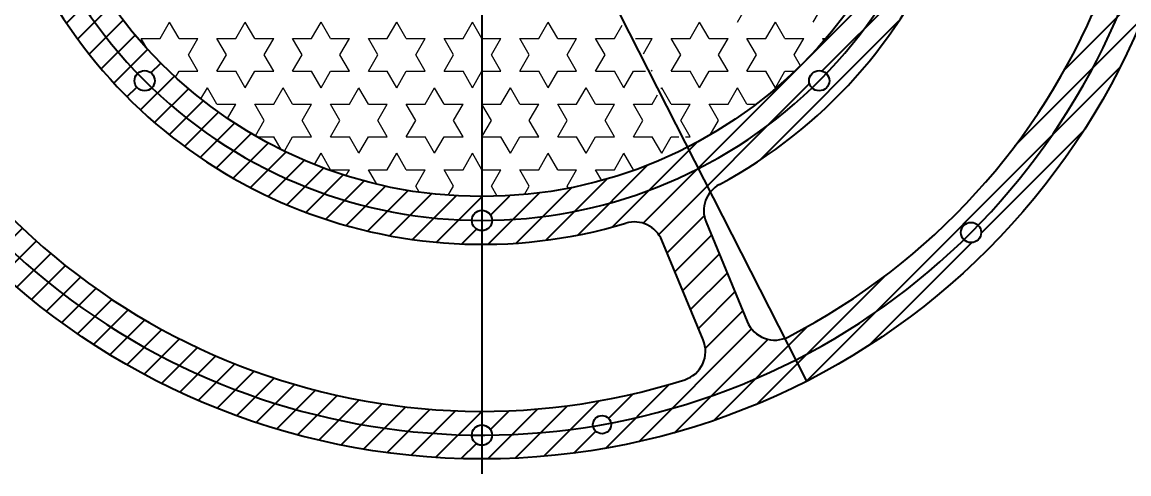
# Model space of a CAD drawing. Header units: millimetres. Extents: x 0 to 841, y 0 to 594.
# Drawn here: x 556.7 to 742.3, y 264.1 to 339.9 of the extents above; entities that cross this region are included whole.
import ezdxf

# ---------------------------------------------------------------- set-up
doc = ezdxf.new("R2010")
doc.units = ezdxf.units.MM
doc.layers.add('10', color=7, linetype='Continuous')
doc.styles.add('SLDTEXTSTYLE0', font='TXT', dxfattribs={"width": 0.7})
doc.dimstyles.new('SLDDIMSTYLE1', dxfattribs={"dimtxt": 3.5, "dimasz": 4.08, "dimexe": 0, "dimexo": 0.0625, "dimgap": 0.875, "dimtad": 2, "dimrnd": 1e-09, "dimzin": 12, "dimdsep": 46, "dimtxsty": 'SLDTEXTSTYLE0', "dimblk1": 'NONE', "dimsah": 1, "dimcen": 0, "dimadec": 0, "dimazin": 3, "dimtfac": 1, "dimtmove": 0, "dimatfit": 3, "dimldrblk": 'NONE', "dimfxl": 1, "dimfrac": 2, "dimtolj": 1, "dimtzin": 12, "dimarcsym": 0})

# ---------------------------------------------------------------- blocks, each defined once
blk = doc.blocks.new('SW_HATCH_5')
at = {"color": 0, "linetype": 'Continuous', "lineweight": 18}
for p, q in [((17.462500013, -118.234118277), (19.050000013, -115.48448762)), ((30.1625000154, -118.2341182784), (31.7500000154, -115.4844876213)), ((-79.3750000047, -120.9837489237), (-77.78750000470001, -118.2341182667)), ((-76.2000000154, -120.983748922), (-77.7875000154, -118.234118265)), ((-66.6750000024, -120.9837489251), (-65.08750000239999, -118.2341182681)), ((-63.500000013, -120.9837489206), (-65.087500013, -118.2341182636)), ((-53.975, -120.9837489265), (-52.3875, -118.2341182695)), ((-50.8000000107, -120.9837489193), (-52.38750001069999, -118.2341182622)), ((-41.27499999760001, -120.9837489278), (-39.6874999976, -118.2341182708)), ((-38.1000000083, -120.9837489179), (-39.6875000083, -118.2341182609)), ((-28.5749999953, -120.9837489292), (-26.9874999953, -118.2341182722)), ((-25.4000000059, -120.9837489165), (-26.9875000059, -118.2341182595)), ((-15.8749999929, -120.9837489306), (-14.2874999929, -118.2341182736)), ((-12.7000000036, -120.9837489151), (-14.2875000036, -118.2341182581)), ((-3.1749999905, -120.983748932), (-1.8926414086, -118.7626387146)), ((9.525000011900001, -120.9837489333), (11.1125000119, -118.2341182763)), ((12.7000000012, -120.9837489124), (11.1125000012, -118.2341182554)), ((22.2250000142, -120.9837489347), (23.8125000142, -118.2341182777)), ((25.4000000036, -120.983748911), (23.8125000036, -118.234118254)), ((-82.55, -120.9837489388), (-79.375, -120.9837489388)), ((-81.563278324, -122.6928010272), (-82.5500000166, -120.9837489227)), ((-76.2, -120.9837489388), (-73.025, -120.9837489388)), ((-74.61250000359999, -123.7333795814), (-73.0250000036, -120.9837489244)), ((-69.85, -120.9837489388), (-66.675, -120.9837489388)), ((-68.2625000142, -123.7333795783), (-69.8500000142, -120.9837489213)), ((-63.5, -120.9837489388), (-60.325, -120.9837489388)), ((-61.9125000012, -123.7333795828), (-60.3250000012, -120.9837489258)), ((-57.15, -120.9837489388), (-53.975, -120.9837489388)), ((-55.5625000119, -123.733379577), (-57.1500000119, -120.9837489199)), ((-50.8, -120.9837489388), (-47.625, -120.9837489388)), ((-49.2124999988, -123.7333795842), (-47.6249999988, -120.9837489272)), ((-44.45, -120.9837489388), (-41.275, -120.9837489388)), ((-42.8625000095, -123.7333795756), (-44.45000000949999, -120.9837489186)), ((-38.1, -120.9837489388), (-34.925, -120.9837489388)), ((-36.5124999964, -123.7333795855), (-34.9249999964, -120.9837489285)), ((-31.75, -120.9837489388), (-28.575, -120.9837489388)), ((-30.1625000071, -123.7333795742), (-31.7500000071, -120.9837489172)), ((-25.4, -120.9837489388), (-22.225, -120.9837489388)), ((-23.8124999941, -123.7333795869), (-22.2249999941, -120.9837489299)), ((-19.05, -120.9837489388), (-15.875, -120.9837489388)), ((-17.4625000047, -123.7333795728), (-19.0500000047, -120.9837489158)), ((-12.7, -120.9837489388), (-9.525, -120.9837489388)), ((-11.1124999917, -123.7333795883), (-9.5249999917, -120.9837489313)), ((-6.35, -120.9837489388), (-3.175, -120.9837489388)), ((-4.7625000024, -123.7333795715), (-6.3500000024, -120.9837489145)), ((0.3603798888, -120.9837489388), (3.175, -120.9837489388)), ((1.6793456644, -123.5742982509), (3.1750000107, -120.9837489326)), ((6.35, -120.9837489388), (9.525, -120.9837489388)), ((7.9375, -123.7333795701), (6.35, -120.9837489131)), ((12.7, -120.9837489388), (15.875, -120.9837489388)), ((14.287500013, -123.733379591), (15.875000013, -120.983748934)), ((19.05, -120.9837489388), (22.225, -120.9837489388)), ((20.6375000024, -123.7333795687), (19.0500000024, -120.9837489117)), ((25.4, -120.9837489388), (28.575, -120.9837489388)), ((26.9875000154, -123.7333795924), (28.5750000154, -120.9837489354)), ((31.75, -120.9837489388), (32.2750216626, -120.9837489388)), ((31.960353919, -121.3480925773), (31.7500000047, -120.9837489104)), ((-73.0250000154, -126.483010236), (-74.6125000154, -123.733379579)), ((-69.8500000024, -126.4830102391), (-68.2625000024, -123.7333795821)), ((-60.325000013, -126.4830102347), (-61.912500013, -123.7333795776)), ((-57.15, -126.4830102405), (-55.5625, -123.7333795835)), ((-47.6250000107, -126.4830102333), (-49.2125000107, -123.7333795763)), ((-44.4499999976, -126.4830102419), (-42.8624999976, -123.7333795849)), ((-34.9250000083, -126.4830102319), (-36.5125000083, -123.7333795749)), ((-31.7499999953, -126.4830102432), (-30.1624999953, -123.7333795862)), ((-22.2250000059, -126.4830102305), (-23.8125000059, -123.7333795735)), ((-19.0499999929, -126.4830102446), (-17.4624999929, -123.7333795876)), ((-9.5250000036, -126.4830102292), (-11.1125000036, -123.7333795722)), ((-6.3499999905, -126.483010246), (-4.7624999905, -123.733379589)), ((6.350000011900001, -126.4830102474), (7.937500011900001, -123.7333795903)), ((15.8750000012, -126.4830102264), (14.2875000012, -123.7333795694)), ((19.0500000142, -126.4830102487), (20.6375000142, -123.7333795917)), ((28.0299286862, -125.5389190096), (26.9875000036, -123.7333795681)), ((-76.78137795149999, -127.4899863827), (-76.2000000036, -126.4830102385)), ((-76.2, -126.4830102542), (-73.025, -126.4830102542)), ((-69.85, -126.4830102542), (-66.675, -126.4830102542)), ((-65.0875000142, -129.2326408924), (-66.6750000142, -126.4830102353)), ((-65.0875000012, -129.2326408968), (-63.5000000012, -126.4830102398)), ((-63.5, -126.4830102542), (-60.325, -126.4830102542)), ((-57.15, -126.4830102542), (-53.975, -126.4830102542)), ((-52.38750001189999, -129.232640891), (-53.97500001189999, -126.483010234)), ((-52.3874999988, -129.2326408982), (-50.7999999988, -126.4830102412)), ((-50.8, -126.4830102542), (-47.625, -126.4830102542)), ((-44.45, -126.4830102542), (-41.275, -126.4830102542)), ((-39.6875000095, -129.2326408896), (-41.2750000095, -126.4830102326)), ((-39.6874999964, -129.2326408996), (-38.0999999964, -126.4830102426)), ((-38.1, -126.4830102542), (-34.925, -126.4830102542)), ((-31.75, -126.4830102542), (-28.575, -126.4830102542)), ((-26.9875000071, -129.2326408882), (-28.5750000071, -126.4830102312)), ((-26.9874999941, -129.2326409009), (-25.3999999941, -126.4830102439)), ((-25.4, -126.4830102542), (-22.225, -126.4830102542)), ((-19.05, -126.4830102542), (-15.875, -126.4830102542)), ((-14.2875000047, -129.2326408869), (-15.8750000047, -126.4830102299)), ((-14.2874999917, -129.2326409023), (-12.6999999917, -126.4830102453)), ((-12.7, -126.4830102542), (-9.525, -126.4830102542)), ((-6.35, -126.4830102542), (-3.175, -126.4830102542)), ((-1.5875000024, -129.2326408855), (-3.1750000024, -126.4830102285)), ((-1.5874999893, -129.2326409037), (1.07e-08, -126.4830102467)), ((0, -126.4830102542), (2.0381487866, -126.4830102542)), ((3.1749999988, -126.4830102278), (3.0505863356, -126.2675194419)), ((3.1603024506, -126.4830102542), (3.175, -126.4830102542)), ((6.35, -126.4830102542), (9.525, -126.4830102542)), ((11.1125, -129.2326408841), (9.525, -126.4830102271)), ((11.112500013, -129.2326409051), (12.700000013, -126.483010248)), ((12.7, -126.4830102542), (15.875, -126.4830102542)), ((19.05, -126.4830102542), (22.225, -126.4830102542)), ((23.8125000024, -129.2326408828), (22.2250000024, -126.4830102258)), ((23.8125000154, -129.2326409064), (25.4000000154, -126.4830102494)), ((25.4, -126.4830102542), (27.057721057, -126.4830102542)), ((-72.5249750687, -131.1162029629), (-71.4375000024, -129.2326408962)), ((-69.8500000154, -131.9822715501), (-71.4375000154, -129.232640893)), ((-60.325, -131.9822715545), (-58.7375, -129.2326408975)), ((-57.150000013, -131.9822715487), (-58.737500013, -129.2326408917)), ((-47.6249999976, -131.9822715559), (-46.0374999976, -129.2326408989)), ((-44.45000001069999, -131.9822715473), (-46.03750001069999, -129.2326408903)), ((-34.92499999530001, -131.9822715573), (-33.3374999953, -129.2326409003)), ((-31.7500000083, -131.9822715459), (-33.3375000083, -129.2326408889)), ((-22.2249999929, -131.9822715586), (-20.6374999929, -129.2326409016)), ((-19.0500000059, -131.9822715446), (-20.6375000059, -129.2326408876)), ((-9.5249999905, -131.98227156), (-7.937499990499999, -129.232640903)), ((-6.3500000036, -131.9822715432), (-7.9375000036, -129.2326408862)), ((4.6550341501, -129.4187772371), (4.7625000119, -129.2326409044)), ((6.3499999988, -131.9822715418), (4.7624999988, -129.2326408848)), ((15.8750000142, -131.9822715628), (17.4625000142, -129.2326409057)), ((19.0500000012, -131.9822715405), (17.4625000012, -129.2326408835)), ((3.1750000119, -131.9822715614), (4.0587355626, -130.451596687)), ((-69.85, -131.9822715696), (-66.675, -131.9822715696)), ((-68.0628895935, -134.386166843), (-66.6750000012, -131.9822715539)), ((-63.5, -131.9822715696), (-60.325, -131.9822715696)), ((-61.9125000142, -134.7319022064), (-63.5000000142, -131.9822715494)), ((-57.15, -131.9822715696), (-53.975, -131.9822715696)), ((-55.5624999988, -134.7319022122), (-53.9749999988, -131.9822715552)), ((-50.8, -131.9822715696), (-47.625, -131.9822715696)), ((-49.2125000119, -134.731902205), (-50.8000000119, -131.982271548)), ((-44.45, -131.9822715696), (-41.275, -131.9822715696)), ((-42.8624999964, -134.7319022136), (-41.2749999964, -131.9822715566)), ((-38.1, -131.9822715696), (-34.925, -131.9822715696)), ((-36.51250000949999, -134.7319022036), (-38.1000000095, -131.9822715466)), ((-31.75, -131.9822715696), (-28.575, -131.9822715696)), ((-30.1624999941, -134.731902215), (-28.5749999941, -131.982271558)), ((-25.4, -131.9822715696), (-22.225, -131.9822715696)), ((-23.8125000071, -134.7319022023), (-25.4000000071, -131.9822715453)), ((-19.05, -131.9822715696), (-15.875, -131.9822715696)), ((-17.4624999917, -134.7319022163), (-15.8749999917, -131.9822715593)), ((-12.7, -131.9822715696), (-9.525, -131.9822715696)), ((-11.1125000047, -134.7319022009), (-12.7000000047, -131.9822715439)), ((-6.35, -131.9822715696), (-3.175, -131.9822715696)), ((-4.7624999893, -134.7319022177), (-3.1749999893, -131.9822715607)), ((0, -131.9822715696), (3.175, -131.9822715696)), ((1.5874999976, -134.7319021995), (-2.4e-09, -131.9822715425)), ((6.35, -131.9822715696), (9.525, -131.9822715696)), ((7.937500012999999, -134.7319022191), (9.525000013, -131.9822715621)), ((12.7, -131.9822715696), (15.875, -131.9822715696)), ((14.2875, -134.7319021982), (12.7, -131.9822715412)), ((19.05, -131.9822715696), (20.6079680401, -131.9822715696)), ((-63.4, -137.3083277878), (-61.9125, -134.7319022116)), ((-53.975000013, -137.4815328627), (-55.562500013, -134.7319022057)), ((-50.7999999976, -137.4815328699), (-49.21249999760001, -134.7319022129)), ((-41.2750000107, -137.4815328613), (-42.8625000107, -134.7319022043)), ((-38.0999999953, -137.4815328713), (-36.5124999953, -134.7319022143)), ((-28.5750000083, -137.48153286), (-30.1625000083, -134.731902203)), ((-25.3999999929, -137.4815328727), (-23.8124999929, -134.7319022157)), ((-15.8750000059, -137.4815328586), (-17.4625000059, -134.7319022016)), ((-12.6999999905, -137.481532874), (-11.1124999905, -134.731902217)), ((-3.1750000036, -137.4815328572), (-4.7625000036, -134.7319022002)), ((1.19e-08, -137.4815328754), (1.5875000119, -134.7319022184)), ((9.5249999988, -137.4815328559), (7.9374999988, -134.7319021989)), ((12.9007958014, -137.1337443715), (14.2875000142, -134.7319022198)), ((-63.09840842569999, -137.481532885), (-60.325, -137.481532885)), ((-59.094405238, -139.6129855394), (-60.3250000142, -137.4815328634)), ((-58.5378895911, -139.8854281584), (-57.1499999988, -137.4815328693)), ((-57.15, -137.481532885), (-53.975, -137.481532885)), ((-50.8, -137.481532885), (-47.625, -137.481532885)), ((-46.03750001189999, -140.231163519), (-47.6250000119, -137.481532862)), ((-46.0374999964, -140.2311635276), (-44.4499999964, -137.4815328706)), ((-44.45, -137.481532885), (-41.275, -137.481532885)), ((-38.1, -137.481532885), (-34.925, -137.481532885)), ((-33.3375000095, -140.2311635177), (-34.9250000095, -137.4815328607)), ((-33.3374999941, -140.231163529), (-31.7499999941, -137.481532872)), ((-31.75, -137.481532885), (-28.575, -137.481532885)), ((-25.4, -137.481532885), (-22.225, -137.481532885)), ((-20.6375000071, -140.2311635163), (-22.2250000071, -137.4815328593)), ((-20.6374999917, -140.2311635304), (-19.0499999917, -137.4815328734)), ((-19.05, -137.481532885), (-15.875, -137.481532885)), ((-12.7, -137.481532885), (-9.525, -137.481532885)), ((-7.9375000047, -140.2311635149), (-9.5250000047, -137.4815328579)), ((-7.937499989299999, -140.2311635317), (-6.3499999893, -137.4815328747)), ((-6.35, -137.481532885), (-3.175, -137.481532885)), ((0, -137.481532885), (3.175, -137.481532885)), ((4.7624999976, -140.2311635136), (3.1749999976, -137.4815328566)), ((4.762500013, -140.2311635331), (6.350000013, -137.4815328761)), ((6.35, -137.481532885), (7.6379939103, -137.481532885)), ((8.7601475743, -137.481532885), (9.525, -137.481532885)), ((-53.4749750639, -142.1147255937), (-52.3874999976, -140.231163527)), ((-50.800000013, -142.9807941767), (-52.387500013, -140.2311635197)), ((-41.2749999953, -142.9807941853), (-39.6874999953, -140.2311635283)), ((-38.1000000107, -142.9807941754), (-39.6875000107, -140.2311635184)), ((-28.5749999929, -142.9807941867), (-26.9874999929, -140.2311635297)), ((-25.4000000083, -142.980794174), (-26.9875000083, -140.231163517)), ((-15.8749999905, -142.9807941881), (-14.2874999905, -140.2311635311)), ((-12.7000000059, -142.9807941726), (-14.2875000059, -140.2311635156)), ((-3.1749999881, -142.9807941894), (-1.5874999881, -140.2311635324)), ((-3.6e-09, -142.9807941713), (-1.5875000036, -140.2311635143)), ((-50.8, -142.9807942004), (-47.625, -142.9807942004)), ((-48.2063779444, -143.9877703289), (-47.62499999640001, -142.9807941847)), ((-44.45, -142.9807942004), (-41.275, -142.9807942004)), ((-43.0454222464, -145.413594229), (-44.45000001189999, -142.9807941761)), ((-38.1, -142.9807942004), (-34.925, -142.9807942004)), ((-36.5124999941, -145.730424843), (-34.9249999941, -142.980794186)), ((-31.75, -142.9807942004), (-28.575, -142.9807942004)), ((-30.1625000095, -145.7304248317), (-31.7500000095, -142.9807941747)), ((-25.4, -142.9807942004), (-22.225, -142.9807942004)), ((-23.8124999917, -145.7304248444), (-22.2249999917, -142.9807941874)), ((-19.05, -142.9807942004), (-15.875, -142.9807942004)), ((-17.4625000071, -145.7304248303), (-19.0500000071, -142.9807941733)), ((-12.7, -142.9807942004), (-9.525, -142.9807942004)), ((-11.1124999893, -145.7304248458), (-9.5249999893, -142.9807941888)), ((-6.35, -142.9807942004), (-3.175, -142.9807942004)), ((-5.3075713206, -144.7863336162), (-6.3500000047, -142.980794172)), ((0, -142.9807942004), (0.389981048, -142.9807942004)), ((-35.9186711325, -146.7589666203), (-36.5125000107, -145.7304248324)), ((-31.0569021437, -147.2795748114), (-30.1624999929, -145.7304248437)), ((-22.8216381028, -147.4466479946), (-23.8125000083, -145.730424831)), ((-18.2859645513, -147.1567073025), (-17.4624999905, -145.7304248451)), ((-10.9021460896, -146.0947685002), (-11.1125000059, -145.7304248297))]:
    blk.add_line(p, q, dxfattribs=at)
blk = doc.blocks.new('_D_13')
at = {"layer": '10', "color": 7, "transparency": 16777216}
for q in [(559.2917475371, 532.9825956485), (688.2693057388001, 279.6608409562)]:
    blk.add_line((579.3761527633001, 493.5352929954), q, dxfattribs=at)
blk.add_solid([(579.3761527633001, 493.5352929954), (577.9776700862001, 497.4016491872), (577.0722682392, 496.9406681729)], dxfattribs=at)
at = {"layer": '10', "color": 7, "transparency": 16777216, "char_height": 3.5, "attachment_point": 1, "rotation": 296.98270153916815, "style": 'SLDTEXTSTYLE0'}
for s, insert in [('%%c', (563.3249088153, 535.0360603978)), ('240', (565.1788350493, 531.3626664708))]:
    blk.add_mtext(s, dxfattribs=dict(at, insert=insert))
blk = doc.blocks.new('_None')
blk = doc.blocks.new('SW_CENTERMARKSYMBOL_5')
at = {"layer": '10', "color": 0}
blk.add_line((0, -5), (0, -122.5), dxfattribs=at)
blk = doc.blocks.new('SW_CENTERMARKSYMBOL_6')
at = {"layer": '10', "color": 0}
blk.add_line((82.0243866176, -87.0243866176), (82.0243866176, -195.1555529044), dxfattribs=at)
blk.add_arc((82.0243866176, -82.0243866176), 116, 137.4696456687, 7.530354331300001, dxfattribs=at)
blk = doc.blocks.new('SW_CENTERMARKSYMBOL_7')
at = {"layer": '10', "color": 0}
for p, q in [((56.5685424949, 25.9314575051), (56.5685424949, 27.6314575051)), ((56.5685424949, 23.4314575051), (56.5685424949, 25.9314575051)), ((56.5685424949, 23.4314575051), (56.5685424949, 20.9314575051)), ((56.5685424949, 20.9314575051), (56.5685424949, 19.2314575051)), ((56.5685424949, -51.5685424949), (56.5685424949, 19.841820106)), ((-1.767766953, 1.767766953), (-2.969848481, 2.969848481)), ((114.9048519428, 1.767766953), (116.1069334708, 2.969848481)), ((0, 0), (-1.767766953, 1.767766953)), ((0, 0), (1.767766953, -1.767766953)), ((113.1370849898, 0), (111.3693180369, -1.767766953)), ((113.1370849898, 0), (114.9048519428, 1.767766953)), ((1.767766953, -1.767766953), (2.969848481, -2.969848481)), ((111.3693180369, -1.767766953), (110.1672365089, -2.969848481)), ((56.5685424949, -56.5685424949), (56.5685424949, -54.0685424949)), ((51.5685424949, -56.5685424949), (-19.841820106, -56.5685424949)), ((56.5685424949, -56.5685424949), (54.0685424949, -56.5685424949)), ((56.5685424949, -56.5685424949), (56.5685424949, -59.0685424949)), ((56.5685424949, -56.5685424949), (59.0685424949, -56.5685424949)), ((61.5685424949, -56.5685424949), (132.9789050958, -56.5685424949)), ((56.5685424949, -61.5685424949), (56.5685424949, -132.9789050958))]:
    blk.add_line(p, q, dxfattribs=at)
for radius, start, end in [(79.99999999999997, 93.58098621959999, 131.4190137804), (80.00000000000001, 90, 91.7904931098), (80.00000000000001, 88.2095068902, 90), (80.00000000000003, 48.5809862196, 86.41901378040001), (80, 135, 136.7904931098), (80, 133.2095068902, 135), (80.00000000000004, 45, 46.7904931098), (80.00000000000003, 43.2095068902, 45), (80.00000000000003, 138.5809862196, 41.41901378040001)]:
    blk.add_arc((56.5685424949, -56.5685424949), radius, start, end, dxfattribs=at)

msp = doc.modelspace()

# ---------------------------------------------------------------- hatches: boundary and pattern name
at = {"layer": '10'}
h = msp.add_hatch(dxfattribs=at)
h.set_pattern_fill('ANSI31', style=0)
h.set_pattern_definition([(45, (0, 0), (-2.245064030267288, 2.245064030267288), [])])
edge = h.paths.add_edge_path(flags=0)
edge.add_arc((633.8227292510178, 386.5980669758034), 120, 0, 360)
edge = h.paths.add_edge_path(flags=0)
edge.add_arc((728.8833749143378, 435.7150054601261), 5.000000000000004, -67.50000000000068, 27.324971948592918, ccw=False)
edge.add_line((730.7967920761632, 431.0956077975696), (714.0957764992801, 424.1778206402201))
edge.add_arc((712.1823593374547, 428.7972183027766), 5.000000000000012, 208.3038757642752, 292.49999999999994, ccw=False)
edge.add_arc((633.8227292510178, 386.5980669758034), 83.99999999999999, 28.30387576427375, 106.6961242357264)
edge.add_arc((608.2534095092486, 471.8459988448122), 5.000000000000012, 202.4999999999993, 286.6961242357269, ccw=False)
edge.add_line((603.6340118466921, 469.9325816829868), (596.7162246893429, 486.63359725987))
edge.add_arc((601.3356223518994, 488.5470144216954), 4.999999999999992, 107.67502805140421, 202.4999999999993, ccw=False)
edge.add_arc((633.8227292510178, 386.5980669758034), 112, 27.324971948593088, 107.6750280514054, ccw=False)
edge = h.paths.add_edge_path(flags=0)
edge.add_arc((633.8227292510178, 386.5980669758034), 112, 117.32497194859329, 197.6750280514064, ccw=False)
edge.add_arc((584.7057907666947, 481.6587126391232), 5.00000000000001, 22.500000000000227, 117.32497194859221, ccw=False)
edge.add_line((589.3251884292513, 483.5721298009486), (596.2429755866008, 466.8711142240656))
edge.add_arc((591.6235779240443, 464.9576970622401), 5.000000000000012, -61.69612423572619, 22.49999999999909, ccw=False)
edge.add_arc((633.8227292510178, 386.5980669758034), 83.99999999999999, 118.303875764274, 196.6961242357274)
edge.add_arc((548.574797382009, 361.0287472340339), 5.000000000000012, -67.50000000000068, 16.696124235726302, ccw=False)
edge.add_line((550.4882145438345, 356.4093495714775), (533.7871989669513, 349.4915624141282))
edge.add_arc((531.8737818051259, 354.1109600766846), 5.000000000000001, 197.6750280514065, 292.5000000000002, ccw=False)
edge = h.paths.add_edge_path(flags=0)
edge.add_arc((690.3912717459416, 330.0295244808796), 1.7, 0, 360)
edge = h.paths.add_edge_path(flags=0)
edge.add_arc((713.8227292510178, 386.5980669758034), 1.699999999999993, 0, 360)
edge = h.paths.add_edge_path(flags=0)
edge.add_arc((690.3912717459416, 443.1666094707272), 1.7, 0, 360)
edge = h.paths.add_edge_path(flags=0)
edge.add_arc((633.8227292510178, 466.5980669758034), 1.699999999999999, 0, 360)
edge = h.paths.add_edge_path(flags=0)
edge.add_arc((577.254186756094, 443.1666094707272), 1.7, 0, 360)
edge = h.paths.add_edge_path(flags=0)
edge.add_arc((553.8227292510178, 386.5980669758034), 1.699999999999993, 0, 360)
edge = h.paths.add_edge_path(flags=0)
edge.add_arc((577.254186756094, 330.0295244808796), 1.7, 0, 360)
edge = h.paths.add_edge_path(flags=0)
edge.add_arc((633.8227292510178, 306.5980669758034), 1.699999999999999, 0, 360)
edge = h.paths.add_edge_path(flags=0)
edge.add_arc((541.4347759998889, 348.329723739295), 1.524999999999995, 0, 360)
edge = h.paths.add_edge_path(flags=0)
edge.add_arc((748.0604286004341, 406.7412555851665), 1.524999999999984, 0, 360)
edge = h.paths.add_edge_path(flags=0)
edge.add_arc((653.9659178603811, 272.3603676263871), 1.524999999999995, 0, 360)
edge = h.paths.add_edge_path(flags=0)
edge.add_arc((633.8227292510178, 386.5980669758034), 76, 0, 360)
h.paths.add_polyline_path([(631.2868308661556, 499.0980669758034), (624.35862763588, 499.0980669758034), (627.8227292510178, 505.0980669758034)], flags=0)
edge = h.paths.add_edge_path(flags=0)
edge.add_arc((682.9396677353408, 291.5374213124837), 5.00000000000001, 202.5000000000011, 297.32497194859303, ccw=False)
edge.add_line((678.3202700727843, 289.6240041506582), (671.4024829154347, 306.3250197275412))
edge.add_arc((676.0218805779913, 308.2384368893667), 5.000000000000008, 118.3038757642741, 202.4999999999999, ccw=False)
edge.add_arc((633.8227292510178, 386.5980669758034), 83.99999999999999, 298.3038757642748, 376.6961242357273)
edge.add_arc((719.0706611200266, 412.1673867175729), 5.000000000000012, 112.4999999999994, 196.6961242357277, ccw=False)
edge.add_line((717.1572439582011, 416.7867843801293), (733.8582595350842, 423.7045715374786))
edge.add_arc((735.7716766969098, 419.0851738749222), 5.000000000000001, 17.67502805140498, 112.4999999999994, ccw=False)
edge.add_arc((633.8227292510178, 386.5980669758034), 112, -62.675028051406684, 17.675028051405604, ccw=False)
edge = h.paths.add_edge_path(flags=0)
edge.add_arc((659.3920489927864, 301.3501351067944), 5.000000000000017, 22.499999999998693, 106.6961242357261, ccw=False)
edge.add_line((664.0114466553429, 303.2635522686198), (670.9292338126919, 286.5625366917366))
edge.add_arc((666.3098361501355, 284.6491195299112), 4.999999999999997, -72.32497194859559, 22.499999999998977, ccw=False)
edge.add_arc((633.8227292510178, 386.5980669758034), 112, 207.3249719485935, 287.67502805140583, ccw=False)
edge.add_arc((538.7620835876975, 337.4811284914815), 5.00000000000001, 112.4999999999994, 207.3249719485936, ccw=False)
edge.add_line((536.848666425872, 342.1005261540379), (553.5496820027553, 349.0183133113872))
edge.add_arc((555.4630991645806, 344.3989156488307), 5.000000000000017, 28.303875764273187, 112.4999999999979, ccw=False)
edge.add_arc((633.8227292510178, 386.5980669758034), 83.99999999999999, 208.3038757642742, 286.6961242357268)
edge = h.paths.add_edge_path(flags=0)
edge.add_arc((613.6795406416546, 500.8357663252197), 1.524999999999995, 0, 360)
edge = h.paths.add_edge_path(flags=0)
edge.add_arc((519.5850299016015, 366.4548783664403), 1.524999999999995, 0, 360)
edge = h.paths.add_edge_path(flags=0)
edge.add_arc((726.2106825021467, 424.8664102123118), 2.024999999999995, 0, 360)
edge = h.paths.add_edge_path(flags=0)
edge.add_arc((633.8227292510178, 270.5980669758034), 1.699999999999999, 0, 360)
edge = h.paths.add_edge_path(flags=0)
edge.add_arc((551.7983426333783, 304.5736803581639), 1.699999999999993, 0, 360)
edge = h.paths.add_edge_path(flags=0)
edge.add_arc((517.8227292510178, 386.5980669758034), 1.699999999999993, 0, 360)
edge = h.paths.add_edge_path(flags=0)
edge.add_arc((551.7983426333782, 468.6224535934429), 1.699999999999993, 0, 360)
edge = h.paths.add_edge_path(flags=0)
edge.add_arc((633.8227292510178, 502.5980669758035), 1.699999999999999, 0, 360)
edge = h.paths.add_edge_path(flags=0)
edge.add_arc((715.8471158686574, 468.622453593443), 1.699999999999993, 0, 360)
edge = h.paths.add_edge_path(flags=0)
edge.add_arc((749.8227292510178, 386.5980669758035), 1.699999999999993, 0, 360)
edge = h.paths.add_edge_path(flags=0)
edge.add_arc((715.8471158686574, 304.5736803581639), 1.699999999999993, 0, 360)

# ---------------------------------------------------------------- linework, layer by layer
at = {"color": 7, "linetype": 'Continuous', "lineweight": 25}
for p, q in [((671.4024829154, 306.3250197275), (678.3202700728, 289.6240041507)), ((670.9292338127, 286.5625366917), (664.0114466553, 303.2635522686))]:
    msp.add_line(p, q, dxfattribs=at)
for centre, radius in [((633.8227292509999, 386.5980669758), 120.0000000000001), ((633.8227292509999, 386.5980669758), 76.00000000000007), ((577.2541867561, 330.0295244809), 1.699999999999989), ((690.3912717459, 330.0295244809), 1.699999999999989), ((633.8227292509999, 306.5980669758), 1.699999999999932), ((715.8471158686999, 304.5736803582), 1.699999999999989), ((653.9659178604, 272.3603676264), 1.524999999999977), ((633.8227292509999, 270.5980669758), 1.699999999999989)]:
    msp.add_circle(centre, radius, dxfattribs=at)
for centre, radius, start, end in [((633.8227292509999, 386.5980669758), 112, 297.3249719486001, 17.67502805140001), ((633.8227292509999, 386.5980669758), 84.00000000000004, 298.3038757643, 16.6961242357), ((633.8227292509999, 386.5980669758), 84, 208.3038757643, 286.6961242357), ((633.8227292509999, 386.5980669758), 112, 207.3249719486, 287.6750280513999), ((676.021880578, 308.2384368894), 5.000000000000048, 118.3038757643, 202.5), ((659.3920489928, 301.3501351068), 5.000000000000046, 22.5, 106.6961242357), ((682.9396677353, 291.5374213125), 4.999999999999987, 202.5, 297.3249719486001), ((666.3098361501001, 284.6491195299), 5.000000000000028, 287.6750280513999, 22.5)]:
    msp.add_arc(centre, radius, start, end, dxfattribs=at)

# ---------------------------------------------------------------- block references
at = {"color": 7, "linetype": 'Continuous', "lineweight": 18}
msp.add_blockref('SW_HATCH_5', (659.222729251, 458.088464076), dxfattribs=at)
at = {"layer": '10', "color": 7}
for name, p in [('SW_CENTERMARKSYMBOL_5', (633.8227292509999, 386.5980669758)), ('SW_CENTERMARKSYMBOL_6', (551.7983426334, 468.6224535933999)), ('SW_CENTERMARKSYMBOL_7', (577.2541867561, 443.1666094707))]:
    msp.add_blockref(name, p, dxfattribs=at)

# ---------------------------------------------------------------- dimensions: what is measured, and where the dimension line sits
dim = msp.add_diameter_dim_2p(p1=(688.2693057388001, 279.6608409562), p2=(579.3761527633001, 493.5352929954), dimstyle='SLDDIMSTYLE1', dxfattribs=at)
dim.commit()
dim.dimension.update_dxf_attribs({"geometry": '_D_13', "text_midpoint": (561.2584519353, 529.1198679533001), "dimtype": 163})

doc.saveas('drawing.dxf')
